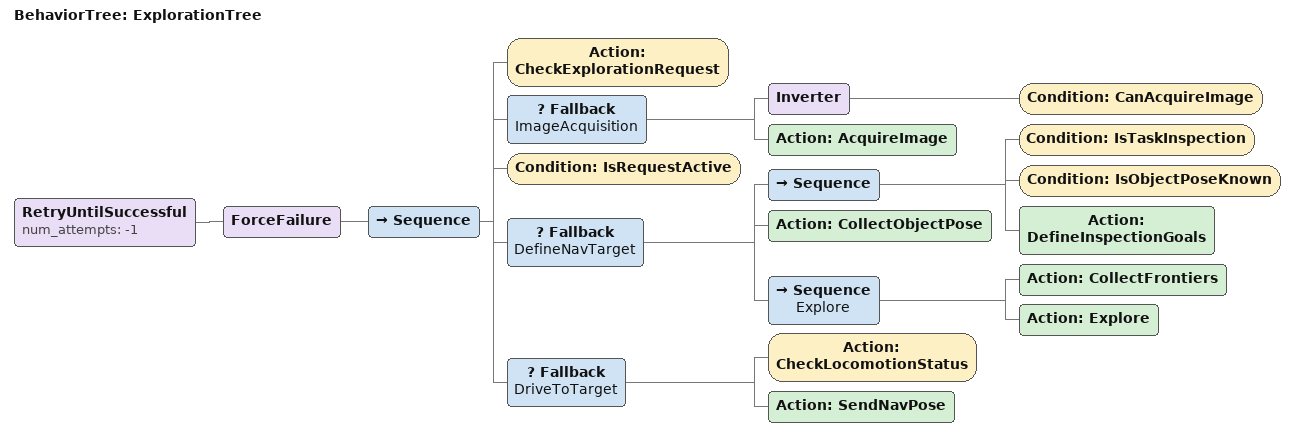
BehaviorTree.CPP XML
<?xml version="1.0"?>
<root main_tree_to_execute="ExplorationTree" BTCPP_format="4">
    <BehaviorTree ID="ExplorationTree">
        <RetryUntilSuccessful num_attempts="-1">
            <ForceFailure>
                <Sequence>
                    <Action ID="CheckExplorationRequest"/>
                    <Fallback name="ImageAcquisition">
                        <Inverter>
                            <Condition ID="CanAcquireImage"/>
                        </Inverter>
                        <Action ID="AcquireImage"/>
                    </Fallback>
                    <Condition ID="IsRequestActive"/>
                    <Fallback name="DefineNavTarget">
                        <Sequence>
                            <Condition ID="IsTaskInspection"/>
                            <Condition ID="IsObjectPoseKnown"/>
                            <Action ID="DefineInspectionGoals"/>
                        </Sequence>
                        <Action ID="CollectObjectPose"/>
                        <Sequence name="Explore">
                            <Action ID="CollectFrontiers"/>
                            <Action ID="Explore"/>
                        </Sequence>
                    </Fallback>
                    <Fallback name="DriveToTarget">
                        <Action ID="CheckLocomotionStatus"/>
                        <Action ID="SendNavPose"/>
                    </Fallback>
                </Sequence>
            </ForceFailure>
        </RetryUntilSuccessful>
    </BehaviorTree>
</root>
